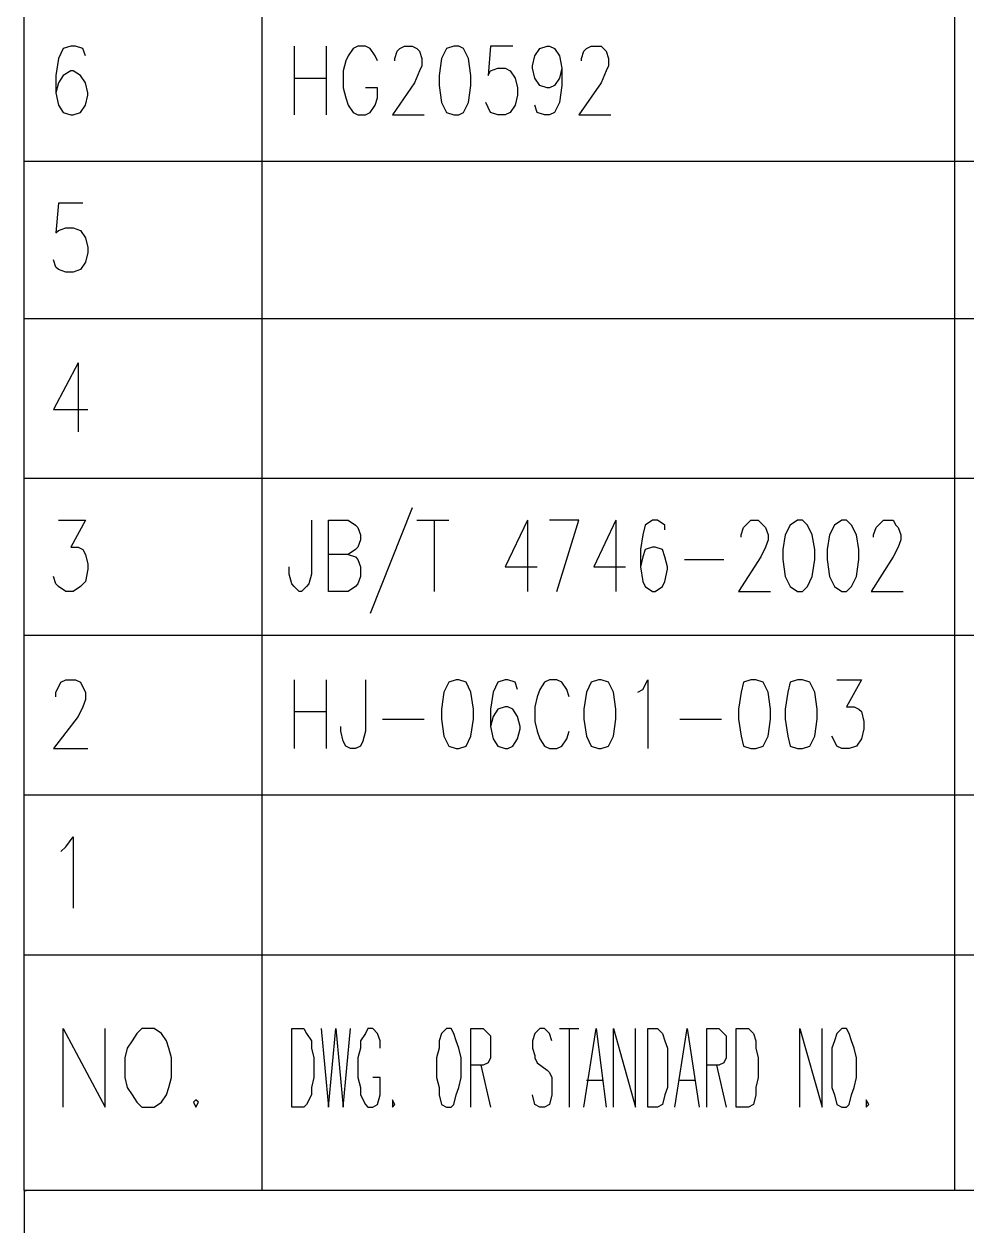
# Model space of a CAD drawing. Extents: x 0.28 to 3.47, y 0.29 to 4.81.
# Drawn here: x 2.4527 to 2.7087, y 0.6211 to 0.9473 of the extents above; entities that cross this region are included whole.
import ezdxf

# ---------------------------------------------------------------- set-up
doc = ezdxf.new("R2010")
doc.units = 0
doc.header["$MEASUREMENT"] = 0
doc.linetypes.add('AUSGEZOGEN', pattern=[0])
doc.layers.get('0').update_dxf_attribs({"linetype": 'AUSGEZOGEN'})

msp = doc.modelspace()

# ---------------------------------------------------------------- linework, layer by layer
for points in [[(2.45267, 0.91), (2.45267, 0.95333)], [(2.51733, 0.91), (2.51733, 0.95333)], [(2.70533, 0.91), (2.70533, 0.95333)], [(2.46933, 0.93867), (2.46867, 0.94067), (2.46867, 0.94067), (2.46667, 0.94133), (2.46667, 0.94133), (2.46533, 0.94133), (2.46533, 0.94133), (2.46333, 0.94067), (2.46333, 0.94067), (2.462, 0.938), (2.462, 0.938), (2.46133, 0.93333), (2.46133, 0.93333), (2.46133, 0.92867), (2.46133, 0.92867), (2.462, 0.92533), (2.462, 0.92533), (2.46333, 0.92333), (2.46333, 0.92333), (2.46533, 0.92267), (2.46533, 0.92267), (2.466, 0.92267), (2.466, 0.92267), (2.468, 0.92333), (2.468, 0.92333), (2.46933, 0.92533), (2.46933, 0.92533), (2.47, 0.928), (2.47, 0.928), (2.47, 0.92867), (2.47, 0.92867), (2.46933, 0.93133), (2.46933, 0.93133), (2.468, 0.93333), (2.468, 0.93333), (2.466, 0.93467), (2.466, 0.93467), (2.46533, 0.93467), (2.46533, 0.93467), (2.46333, 0.93333), (2.46333, 0.93333), (2.462, 0.93133), (2.462, 0.93133), (2.46133, 0.92867)], [(2.526, 0.94133), (2.526, 0.92267)], [(2.53467, 0.94133), (2.53467, 0.92267)], [(2.54867, 0.93733), (2.548, 0.93867), (2.548, 0.93867), (2.54667, 0.94067), (2.54667, 0.94067), (2.54533, 0.94133), (2.54533, 0.94133), (2.54333, 0.94133), (2.54333, 0.94133), (2.542, 0.94067), (2.542, 0.94067), (2.54067, 0.93867), (2.54067, 0.93867), (2.54, 0.93733), (2.54, 0.93733), (2.53933, 0.93467), (2.53933, 0.93467), (2.53933, 0.93), (2.53933, 0.93), (2.54, 0.92733), (2.54, 0.92733), (2.54067, 0.92533), (2.54067, 0.92533), (2.542, 0.92333), (2.542, 0.92333), (2.54333, 0.92267), (2.54333, 0.92267), (2.54533, 0.92267), (2.54533, 0.92267), (2.54667, 0.92333), (2.54667, 0.92333), (2.548, 0.92533), (2.548, 0.92533), (2.54867, 0.92733), (2.54867, 0.92733), (2.54867, 0.93), (2.54867, 0.93), (2.54533, 0.93)], [(2.55333, 0.93733), (2.55333, 0.938), (2.55333, 0.938), (2.554, 0.94), (2.554, 0.94), (2.55467, 0.94067), (2.55467, 0.94067), (2.556, 0.94133), (2.556, 0.94133), (2.558, 0.94133), (2.558, 0.94133), (2.55933, 0.94067), (2.55933, 0.94067), (2.56, 0.94), (2.56, 0.94), (2.56067, 0.938), (2.56067, 0.938), (2.56067, 0.936), (2.56067, 0.936), (2.56, 0.93467), (2.56, 0.93467), (2.55867, 0.93133), (2.55867, 0.93133), (2.55267, 0.92267), (2.55267, 0.92267), (2.56133, 0.92267)], [(2.56933, 0.94133), (2.56733, 0.94067), (2.56733, 0.94067), (2.566, 0.938), (2.566, 0.938), (2.56533, 0.93333), (2.56533, 0.93333), (2.56533, 0.93067), (2.56533, 0.93067), (2.566, 0.926), (2.566, 0.926), (2.56733, 0.92333), (2.56733, 0.92333), (2.56933, 0.92267), (2.56933, 0.92267), (2.57067, 0.92267), (2.57067, 0.92267), (2.572, 0.92333), (2.572, 0.92333), (2.57333, 0.926), (2.57333, 0.926), (2.574, 0.93067), (2.574, 0.93067), (2.574, 0.93333), (2.574, 0.93333), (2.57333, 0.938), (2.57333, 0.938), (2.572, 0.94067), (2.572, 0.94067), (2.57067, 0.94133), (2.57067, 0.94133), (2.56933, 0.94133), (2.56933, 0.94133)], [(2.58533, 0.94133), (2.57933, 0.94133), (2.57933, 0.94133), (2.57867, 0.93333), (2.57867, 0.93333), (2.57933, 0.93467), (2.57933, 0.93467), (2.58133, 0.93533), (2.58133, 0.93533), (2.58333, 0.93533), (2.58333, 0.93533), (2.58467, 0.93467), (2.58467, 0.93467), (2.586, 0.93267), (2.586, 0.93267), (2.58667, 0.93), (2.58667, 0.93), (2.58667, 0.928), (2.58667, 0.928), (2.586, 0.92533), (2.586, 0.92533), (2.58467, 0.92333), (2.58467, 0.92333), (2.58333, 0.92267), (2.58333, 0.92267), (2.58133, 0.92267), (2.58133, 0.92267), (2.57933, 0.92333), (2.57933, 0.92333), (2.57867, 0.92467), (2.57867, 0.92467), (2.578, 0.926)], [(2.59867, 0.93533), (2.598, 0.93267), (2.598, 0.93267), (2.59667, 0.93067), (2.59667, 0.93067), (2.59533, 0.93), (2.59533, 0.93), (2.59467, 0.93), (2.59467, 0.93), (2.59267, 0.93067), (2.59267, 0.93067), (2.59133, 0.93267), (2.59133, 0.93267), (2.59067, 0.93533), (2.59067, 0.93533), (2.59067, 0.936), (2.59067, 0.936), (2.59133, 0.93867), (2.59133, 0.93867), (2.59267, 0.94067), (2.59267, 0.94067), (2.59467, 0.94133), (2.59467, 0.94133), (2.59533, 0.94133), (2.59533, 0.94133), (2.59667, 0.94067), (2.59667, 0.94067), (2.598, 0.93867), (2.598, 0.93867), (2.59867, 0.93533), (2.59867, 0.93533), (2.59867, 0.93067), (2.59867, 0.93067), (2.598, 0.926), (2.598, 0.926), (2.59667, 0.92333), (2.59667, 0.92333), (2.59533, 0.92267), (2.59533, 0.92267), (2.594, 0.92267), (2.594, 0.92267), (2.592, 0.92333), (2.592, 0.92333), (2.59133, 0.92533)], [(2.604, 0.93733), (2.604, 0.938), (2.604, 0.938), (2.60467, 0.94), (2.60467, 0.94), (2.60533, 0.94067), (2.60533, 0.94067), (2.60667, 0.94133), (2.60667, 0.94133), (2.60933, 0.94133), (2.60933, 0.94133), (2.61, 0.94067), (2.61, 0.94067), (2.61067, 0.94), (2.61067, 0.94), (2.61133, 0.938), (2.61133, 0.938), (2.61133, 0.936), (2.61133, 0.936), (2.61067, 0.93467), (2.61067, 0.93467), (2.60933, 0.93133), (2.60933, 0.93133), (2.60333, 0.92267), (2.60333, 0.92267), (2.612, 0.92267)], [(2.526, 0.93267), (2.53467, 0.93267)], [(3.42067, 0.91), (2.45267, 0.91)], [(2.45267, 0.86733), (2.45267, 0.91)], [(2.51733, 0.86733), (2.51733, 0.91)], [(2.70533, 0.86733), (2.70533, 0.91)], [(2.46867, 0.89867), (2.462, 0.89867), (2.462, 0.89867), (2.46133, 0.89067), (2.46133, 0.89067), (2.462, 0.89133), (2.462, 0.89133), (2.464, 0.892), (2.464, 0.892), (2.466, 0.892), (2.466, 0.892), (2.468, 0.89133), (2.468, 0.89133), (2.46933, 0.88933), (2.46933, 0.88933), (2.47, 0.88667), (2.47, 0.88667), (2.47, 0.88533), (2.47, 0.88533), (2.46933, 0.88267), (2.46933, 0.88267), (2.468, 0.88067), (2.468, 0.88067), (2.466, 0.88), (2.466, 0.88), (2.464, 0.88), (2.464, 0.88), (2.462, 0.88067), (2.462, 0.88067), (2.46133, 0.88133), (2.46133, 0.88133), (2.46067, 0.88333)], [(3.42067, 0.86733), (2.45267, 0.86733)], [(2.45267, 0.824), (2.45267, 0.86733)], [(2.51733, 0.824), (2.51733, 0.86733)], [(2.70533, 0.824), (2.70533, 0.86733)], [(2.46733, 0.85533), (2.46067, 0.84267), (2.46067, 0.84267), (2.47, 0.84267)], [(2.46733, 0.85533), (2.46733, 0.83667)], [(3.42067, 0.824), (2.45267, 0.824)], [(2.45267, 0.78133), (2.45267, 0.824)], [(2.51733, 0.78133), (2.51733, 0.824)], [(2.70533, 0.78133), (2.70533, 0.824)], [(2.558, 0.816), (2.54667, 0.78733)], [(2.462, 0.81267), (2.46933, 0.81267), (2.46933, 0.81267), (2.46533, 0.80533), (2.46533, 0.80533), (2.46733, 0.80533), (2.46733, 0.80533), (2.46867, 0.80467), (2.46867, 0.80467), (2.46933, 0.80333), (2.46933, 0.80333), (2.47, 0.80067), (2.47, 0.80067), (2.47, 0.79933), (2.47, 0.79933), (2.46933, 0.796), (2.46933, 0.796), (2.468, 0.79467), (2.468, 0.79467), (2.466, 0.79333), (2.466, 0.79333), (2.464, 0.79333), (2.464, 0.79333), (2.462, 0.79467), (2.462, 0.79467), (2.46133, 0.79533), (2.46133, 0.79533), (2.46067, 0.79733)], [(2.53067, 0.81267), (2.53067, 0.798), (2.53067, 0.798), (2.53, 0.79533), (2.53, 0.79533), (2.52933, 0.79467), (2.52933, 0.79467), (2.528, 0.79333), (2.528, 0.79333), (2.52733, 0.79333), (2.52733, 0.79333), (2.526, 0.79467), (2.526, 0.79467), (2.52533, 0.79533), (2.52533, 0.79533), (2.52467, 0.798), (2.52467, 0.798), (2.52467, 0.8)], [(2.53533, 0.79333), (2.53533, 0.81267), (2.53533, 0.81267), (2.54067, 0.81267), (2.54067, 0.81267), (2.54267, 0.81133), (2.54267, 0.81133), (2.54333, 0.81067), (2.54333, 0.81067), (2.544, 0.80867), (2.544, 0.80867), (2.544, 0.80733), (2.544, 0.80733), (2.54333, 0.80533), (2.54333, 0.80533), (2.54267, 0.80467), (2.54267, 0.80467), (2.54067, 0.80333), (2.54067, 0.80333), (2.53533, 0.80333)], [(2.55933, 0.81267), (2.568, 0.81267)], [(2.564, 0.81267), (2.564, 0.79333)], [(2.58933, 0.81267), (2.58333, 0.8), (2.58333, 0.8), (2.592, 0.8)], [(2.58933, 0.81267), (2.58933, 0.79333)], [(2.59733, 0.79333), (2.60333, 0.81267), (2.60333, 0.81267), (2.59533, 0.81267)], [(2.61333, 0.81267), (2.60733, 0.8), (2.60733, 0.8), (2.616, 0.8)], [(2.61333, 0.81267), (2.61333, 0.79333)], [(2.62667, 0.81), (2.62667, 0.81133), (2.62667, 0.81133), (2.62467, 0.81267), (2.62467, 0.81267), (2.62333, 0.81267), (2.62333, 0.81267), (2.62133, 0.81133), (2.62133, 0.81133), (2.62067, 0.80867), (2.62067, 0.80867), (2.62, 0.80467), (2.62, 0.80467), (2.62, 0.8), (2.62, 0.8), (2.62067, 0.796), (2.62067, 0.796), (2.62133, 0.79467), (2.62133, 0.79467), (2.62333, 0.79333), (2.62333, 0.79333), (2.624, 0.79333), (2.624, 0.79333), (2.626, 0.79467), (2.626, 0.79467), (2.62667, 0.796), (2.62667, 0.796), (2.62733, 0.79933), (2.62733, 0.79933), (2.62733, 0.8), (2.62733, 0.8), (2.62667, 0.80267), (2.62667, 0.80267), (2.626, 0.80467), (2.626, 0.80467), (2.624, 0.80533), (2.624, 0.80533), (2.62333, 0.80533), (2.62333, 0.80533), (2.62133, 0.80467), (2.62133, 0.80467), (2.62067, 0.80267), (2.62067, 0.80267), (2.62, 0.8)], [(2.64733, 0.808), (2.64733, 0.80867), (2.64733, 0.80867), (2.648, 0.81067), (2.648, 0.81067), (2.64867, 0.81133), (2.64867, 0.81133), (2.65, 0.81267), (2.65, 0.81267), (2.652, 0.81267), (2.652, 0.81267), (2.65333, 0.81133), (2.65333, 0.81133), (2.654, 0.81067), (2.654, 0.81067), (2.65467, 0.80867), (2.65467, 0.80867), (2.65467, 0.80733), (2.65467, 0.80733), (2.654, 0.80533), (2.654, 0.80533), (2.65267, 0.80267), (2.65267, 0.80267), (2.64667, 0.79333), (2.64667, 0.79333), (2.65533, 0.79333)], [(2.66267, 0.81267), (2.66067, 0.81133), (2.66067, 0.81133), (2.65933, 0.80867), (2.65933, 0.80867), (2.65867, 0.80467), (2.65867, 0.80467), (2.65867, 0.802), (2.65867, 0.802), (2.65933, 0.79733), (2.65933, 0.79733), (2.66067, 0.79467), (2.66067, 0.79467), (2.66267, 0.79333), (2.66267, 0.79333), (2.664, 0.79333), (2.664, 0.79333), (2.66533, 0.79467), (2.66533, 0.79467), (2.66667, 0.79733), (2.66667, 0.79733), (2.66733, 0.802), (2.66733, 0.802), (2.66733, 0.80467), (2.66733, 0.80467), (2.66667, 0.80867), (2.66667, 0.80867), (2.66533, 0.81133), (2.66533, 0.81133), (2.664, 0.81267), (2.664, 0.81267), (2.66267, 0.81267), (2.66267, 0.81267)], [(2.67467, 0.81267), (2.67267, 0.81133), (2.67267, 0.81133), (2.67133, 0.80867), (2.67133, 0.80867), (2.67067, 0.80467), (2.67067, 0.80467), (2.67067, 0.802), (2.67067, 0.802), (2.67133, 0.79733), (2.67133, 0.79733), (2.67267, 0.79467), (2.67267, 0.79467), (2.67467, 0.79333), (2.67467, 0.79333), (2.676, 0.79333), (2.676, 0.79333), (2.67733, 0.79467), (2.67733, 0.79467), (2.67867, 0.79733), (2.67867, 0.79733), (2.67933, 0.802), (2.67933, 0.802), (2.67933, 0.80467), (2.67933, 0.80467), (2.67867, 0.80867), (2.67867, 0.80867), (2.67733, 0.81133), (2.67733, 0.81133), (2.676, 0.81267), (2.676, 0.81267), (2.67467, 0.81267), (2.67467, 0.81267)], [(2.68333, 0.808), (2.68333, 0.80867), (2.68333, 0.80867), (2.684, 0.81067), (2.684, 0.81067), (2.68467, 0.81133), (2.68467, 0.81133), (2.686, 0.81267), (2.686, 0.81267), (2.68867, 0.81267), (2.68867, 0.81267), (2.68933, 0.81133), (2.68933, 0.81133), (2.69, 0.81067), (2.69, 0.81067), (2.69067, 0.80867), (2.69067, 0.80867), (2.69067, 0.80733), (2.69067, 0.80733), (2.69, 0.80533), (2.69, 0.80533), (2.68867, 0.80267), (2.68867, 0.80267), (2.68267, 0.79333), (2.68267, 0.79333), (2.69133, 0.79333)], [(2.54067, 0.80333), (2.54267, 0.80267), (2.54267, 0.80267), (2.54333, 0.802), (2.54333, 0.802), (2.544, 0.8), (2.544, 0.8), (2.544, 0.79733), (2.544, 0.79733), (2.54333, 0.79533), (2.54333, 0.79533), (2.54267, 0.79467), (2.54267, 0.79467), (2.54067, 0.79333), (2.54067, 0.79333), (2.53533, 0.79333)], [(2.632, 0.802), (2.64267, 0.802)], [(3.42067, 0.78133), (2.45267, 0.78133)], [(2.45267, 0.738), (2.45267, 0.78133)], [(2.51733, 0.738), (2.51733, 0.78133)], [(2.70533, 0.738), (2.70533, 0.78133)], [(2.46133, 0.76467), (2.46133, 0.766), (2.46133, 0.766), (2.462, 0.76733), (2.462, 0.76733), (2.46267, 0.76867), (2.46267, 0.76867), (2.464, 0.76933), (2.464, 0.76933), (2.46667, 0.76933), (2.46667, 0.76933), (2.468, 0.76867), (2.468, 0.76867), (2.46867, 0.76733), (2.46867, 0.76733), (2.46933, 0.766), (2.46933, 0.766), (2.46933, 0.764), (2.46933, 0.764), (2.46867, 0.762), (2.46867, 0.762), (2.46733, 0.75933), (2.46733, 0.75933), (2.46067, 0.75067), (2.46067, 0.75067), (2.47, 0.75067)], [(2.526, 0.76933), (2.526, 0.75067)], [(2.53467, 0.76933), (2.53467, 0.75067)], [(2.54533, 0.76933), (2.54533, 0.75533), (2.54533, 0.75533), (2.54467, 0.75267), (2.54467, 0.75267), (2.544, 0.75133), (2.544, 0.75133), (2.54267, 0.75067), (2.54267, 0.75067), (2.54133, 0.75067), (2.54133, 0.75067), (2.54, 0.75133), (2.54, 0.75133), (2.53933, 0.75267), (2.53933, 0.75267), (2.53867, 0.75533), (2.53867, 0.75533), (2.53867, 0.75667)], [(2.57, 0.76933), (2.568, 0.76867), (2.568, 0.76867), (2.56667, 0.766), (2.56667, 0.766), (2.566, 0.76133), (2.566, 0.76133), (2.566, 0.75867), (2.566, 0.75867), (2.56667, 0.754), (2.56667, 0.754), (2.568, 0.75133), (2.568, 0.75133), (2.57, 0.75067), (2.57, 0.75067), (2.57067, 0.75067), (2.57067, 0.75067), (2.57267, 0.75133), (2.57267, 0.75133), (2.574, 0.754), (2.574, 0.754), (2.57467, 0.75867), (2.57467, 0.75867), (2.57467, 0.76133), (2.57467, 0.76133), (2.574, 0.766), (2.574, 0.766), (2.57267, 0.76867), (2.57267, 0.76867), (2.57067, 0.76933), (2.57067, 0.76933), (2.57, 0.76933), (2.57, 0.76933)], [(2.58667, 0.76667), (2.586, 0.76867), (2.586, 0.76867), (2.584, 0.76933), (2.584, 0.76933), (2.58333, 0.76933), (2.58333, 0.76933), (2.58133, 0.76867), (2.58133, 0.76867), (2.58, 0.766), (2.58, 0.766), (2.57933, 0.76133), (2.57933, 0.76133), (2.57933, 0.75667), (2.57933, 0.75667), (2.58, 0.75333), (2.58, 0.75333), (2.58133, 0.75133), (2.58133, 0.75133), (2.58333, 0.75067), (2.58333, 0.75067), (2.584, 0.75067), (2.584, 0.75067), (2.58533, 0.75133), (2.58533, 0.75133), (2.58667, 0.75333), (2.58667, 0.75333), (2.58733, 0.756), (2.58733, 0.756), (2.58733, 0.75667), (2.58733, 0.75667), (2.58667, 0.75933), (2.58667, 0.75933), (2.58533, 0.76133), (2.58533, 0.76133), (2.584, 0.762), (2.584, 0.762), (2.58333, 0.762), (2.58333, 0.762), (2.58133, 0.76133), (2.58133, 0.76133), (2.58, 0.75933), (2.58, 0.75933), (2.57933, 0.75667)], [(2.60067, 0.76467), (2.6, 0.76667), (2.6, 0.76667), (2.59867, 0.76867), (2.59867, 0.76867), (2.59733, 0.76933), (2.59733, 0.76933), (2.59533, 0.76933), (2.59533, 0.76933), (2.594, 0.76867), (2.594, 0.76867), (2.59267, 0.76667), (2.59267, 0.76667), (2.592, 0.76467), (2.592, 0.76467), (2.59133, 0.762), (2.59133, 0.762), (2.59133, 0.758), (2.59133, 0.758), (2.592, 0.75533), (2.592, 0.75533), (2.59267, 0.75333), (2.59267, 0.75333), (2.594, 0.75133), (2.594, 0.75133), (2.59533, 0.75067), (2.59533, 0.75067), (2.59733, 0.75067), (2.59733, 0.75067), (2.59867, 0.75133), (2.59867, 0.75133), (2.6, 0.75333), (2.6, 0.75333), (2.60067, 0.75533)], [(2.60867, 0.76933), (2.60667, 0.76867), (2.60667, 0.76867), (2.60533, 0.766), (2.60533, 0.766), (2.60467, 0.76133), (2.60467, 0.76133), (2.60467, 0.75867), (2.60467, 0.75867), (2.60533, 0.754), (2.60533, 0.754), (2.60667, 0.75133), (2.60667, 0.75133), (2.60867, 0.75067), (2.60867, 0.75067), (2.60933, 0.75067), (2.60933, 0.75067), (2.61133, 0.75133), (2.61133, 0.75133), (2.61267, 0.754), (2.61267, 0.754), (2.61333, 0.75867), (2.61333, 0.75867), (2.61333, 0.76133), (2.61333, 0.76133), (2.61267, 0.766), (2.61267, 0.766), (2.61133, 0.76867), (2.61133, 0.76867), (2.60933, 0.76933), (2.60933, 0.76933), (2.60867, 0.76933), (2.60867, 0.76933)], [(2.61933, 0.766), (2.62067, 0.76667), (2.62067, 0.76667), (2.622, 0.76933), (2.622, 0.76933), (2.622, 0.75067)], [(2.65, 0.76933), (2.648, 0.76867), (2.648, 0.76867), (2.64733, 0.766), (2.64733, 0.766), (2.64667, 0.76133), (2.64667, 0.76133), (2.64667, 0.75867), (2.64667, 0.75867), (2.64733, 0.754), (2.64733, 0.754), (2.648, 0.75133), (2.648, 0.75133), (2.65, 0.75067), (2.65, 0.75067), (2.65133, 0.75067), (2.65133, 0.75067), (2.65333, 0.75133), (2.65333, 0.75133), (2.65467, 0.754), (2.65467, 0.754), (2.65533, 0.75867), (2.65533, 0.75867), (2.65533, 0.76133), (2.65533, 0.76133), (2.65467, 0.766), (2.65467, 0.766), (2.65333, 0.76867), (2.65333, 0.76867), (2.65133, 0.76933), (2.65133, 0.76933), (2.65, 0.76933), (2.65, 0.76933)], [(2.66267, 0.76933), (2.66067, 0.76867), (2.66067, 0.76867), (2.66, 0.766), (2.66, 0.766), (2.65933, 0.76133), (2.65933, 0.76133), (2.65933, 0.75867), (2.65933, 0.75867), (2.66, 0.754), (2.66, 0.754), (2.66067, 0.75133), (2.66067, 0.75133), (2.66267, 0.75067), (2.66267, 0.75067), (2.664, 0.75067), (2.664, 0.75067), (2.666, 0.75133), (2.666, 0.75133), (2.66733, 0.754), (2.66733, 0.754), (2.668, 0.75867), (2.668, 0.75867), (2.668, 0.76133), (2.668, 0.76133), (2.66733, 0.766), (2.66733, 0.766), (2.666, 0.76867), (2.666, 0.76867), (2.664, 0.76933), (2.664, 0.76933), (2.66267, 0.76933), (2.66267, 0.76933)], [(2.67333, 0.76933), (2.68, 0.76933), (2.68, 0.76933), (2.676, 0.762), (2.676, 0.762), (2.678, 0.762), (2.678, 0.762), (2.67933, 0.76133), (2.67933, 0.76133), (2.68, 0.76067), (2.68, 0.76067), (2.68067, 0.758), (2.68067, 0.758), (2.68067, 0.756), (2.68067, 0.756), (2.68, 0.75333), (2.68, 0.75333), (2.67867, 0.75133), (2.67867, 0.75133), (2.67667, 0.75067), (2.67667, 0.75067), (2.67467, 0.75067), (2.67467, 0.75067), (2.67333, 0.75133), (2.67333, 0.75133), (2.67267, 0.75267), (2.67267, 0.75267), (2.672, 0.754)], [(2.526, 0.76067), (2.53467, 0.76067)], [(2.55, 0.75867), (2.56133, 0.75867)], [(2.63067, 0.75867), (2.642, 0.75867)], [(3.42067, 0.738), (2.45267, 0.738)], [(2.45267, 0.69533), (2.45267, 0.738)], [(2.51733, 0.69533), (2.51733, 0.738)], [(2.70533, 0.69533), (2.70533, 0.738)], [(2.46267, 0.72267), (2.464, 0.724), (2.464, 0.724), (2.466, 0.72667), (2.466, 0.72667), (2.466, 0.70733)], [(2.45267, 0.63067), (2.45267, 0.69533)], [(2.51733, 0.63067), (2.51733, 0.69533)], [(2.70533, 0.63067), (2.70533, 0.69533)], [(2.45267, 0.69467), (3.42067, 0.69467)], [(2.46333, 0.65333), (2.46333, 0.67467), (2.46333, 0.67467), (2.47467, 0.65333), (2.47467, 0.65333), (2.47467, 0.67467)], [(2.48467, 0.67467), (2.48333, 0.67333), (2.48333, 0.67333), (2.482, 0.67133), (2.482, 0.67133), (2.48067, 0.66933), (2.48067, 0.66933), (2.48, 0.66667), (2.48, 0.66667), (2.48, 0.66133), (2.48, 0.66133), (2.48067, 0.65867), (2.48067, 0.65867), (2.482, 0.65667), (2.482, 0.65667), (2.48333, 0.65467), (2.48333, 0.65467), (2.48467, 0.65333), (2.48467, 0.65333), (2.488, 0.65333), (2.488, 0.65333), (2.49, 0.65467), (2.49, 0.65467), (2.49133, 0.65667), (2.49133, 0.65667), (2.492, 0.65867), (2.492, 0.65867), (2.49267, 0.66133), (2.49267, 0.66133), (2.49267, 0.66667), (2.49267, 0.66667), (2.492, 0.66933), (2.492, 0.66933), (2.49133, 0.67133), (2.49133, 0.67133), (2.49, 0.67333), (2.49, 0.67333), (2.488, 0.67467), (2.488, 0.67467), (2.48467, 0.67467), (2.48467, 0.67467)], [(2.52533, 0.65333), (2.52533, 0.67467), (2.52533, 0.67467), (2.52867, 0.67467), (2.52867, 0.67467), (2.52933, 0.67333), (2.52933, 0.67333), (2.53067, 0.67133), (2.53067, 0.67133), (2.53067, 0.66933), (2.53067, 0.66933), (2.53133, 0.66667), (2.53133, 0.66667), (2.53133, 0.66133), (2.53133, 0.66133), (2.53067, 0.65867), (2.53067, 0.65867), (2.53067, 0.65667), (2.53067, 0.65667), (2.52933, 0.654), (2.52933, 0.654), (2.52867, 0.65333), (2.52867, 0.65333), (2.52533, 0.65333), (2.52533, 0.65333)], [(2.53333, 0.67467), (2.53533, 0.65333), (2.53533, 0.65333), (2.53733, 0.67467), (2.53733, 0.67467), (2.53933, 0.65333), (2.53933, 0.65333), (2.54133, 0.67467)], [(2.54933, 0.66933), (2.54933, 0.67133), (2.54933, 0.67133), (2.54867, 0.67333), (2.54867, 0.67333), (2.54733, 0.67467), (2.54733, 0.67467), (2.546, 0.67467), (2.546, 0.67467), (2.54533, 0.67333), (2.54533, 0.67333), (2.544, 0.67133), (2.544, 0.67133), (2.544, 0.66933), (2.544, 0.66933), (2.54333, 0.66667), (2.54333, 0.66667), (2.54333, 0.66133), (2.54333, 0.66133), (2.544, 0.65867), (2.544, 0.65867), (2.544, 0.65667), (2.544, 0.65667), (2.54533, 0.654), (2.54533, 0.654), (2.546, 0.65333), (2.546, 0.65333), (2.54733, 0.65333), (2.54733, 0.65333), (2.54867, 0.654), (2.54867, 0.654), (2.54933, 0.65667), (2.54933, 0.65667), (2.54933, 0.66133), (2.54933, 0.66133), (2.54733, 0.66133)], [(2.56733, 0.67467), (2.566, 0.67333), (2.566, 0.67333), (2.56533, 0.67133), (2.56533, 0.67133), (2.56533, 0.66933), (2.56533, 0.66933), (2.56467, 0.66667), (2.56467, 0.66667), (2.56467, 0.66133), (2.56467, 0.66133), (2.56533, 0.65867), (2.56533, 0.65867), (2.56533, 0.65667), (2.56533, 0.65667), (2.566, 0.654), (2.566, 0.654), (2.56733, 0.65333), (2.56733, 0.65333), (2.56867, 0.65333), (2.56867, 0.65333), (2.56933, 0.654), (2.56933, 0.654), (2.57, 0.65667), (2.57, 0.65667), (2.57067, 0.65867), (2.57067, 0.65867), (2.57133, 0.66133), (2.57133, 0.66133), (2.57133, 0.66667), (2.57133, 0.66667), (2.57067, 0.66933), (2.57067, 0.66933), (2.57, 0.67133), (2.57, 0.67133), (2.56933, 0.67333), (2.56933, 0.67333), (2.56867, 0.67467), (2.56867, 0.67467), (2.56733, 0.67467), (2.56733, 0.67467)], [(2.574, 0.65333), (2.574, 0.67467), (2.574, 0.67467), (2.57733, 0.67467), (2.57733, 0.67467), (2.57867, 0.67333), (2.57867, 0.67333), (2.57933, 0.67267), (2.57933, 0.67267), (2.57933, 0.66667), (2.57933, 0.66667), (2.57867, 0.66533), (2.57867, 0.66533), (2.57733, 0.66467), (2.57733, 0.66467), (2.574, 0.66467)], [(2.596, 0.67133), (2.59533, 0.67333), (2.59533, 0.67333), (2.594, 0.67467), (2.594, 0.67467), (2.59267, 0.67467), (2.59267, 0.67467), (2.59133, 0.67333), (2.59133, 0.67333), (2.59067, 0.67133), (2.59067, 0.67133), (2.59067, 0.66933), (2.59067, 0.66933), (2.59133, 0.66733), (2.59133, 0.66733), (2.59133, 0.66667), (2.59133, 0.66667), (2.592, 0.66533), (2.592, 0.66533), (2.59467, 0.66333), (2.59467, 0.66333), (2.59533, 0.66267), (2.59533, 0.66267), (2.596, 0.66133), (2.596, 0.66133), (2.596, 0.65667), (2.596, 0.65667), (2.59533, 0.654), (2.59533, 0.654), (2.594, 0.65333), (2.594, 0.65333), (2.59267, 0.65333), (2.59267, 0.65333), (2.59133, 0.654), (2.59133, 0.654), (2.59067, 0.65667)], [(2.598, 0.67467), (2.60333, 0.67467)], [(2.60067, 0.67467), (2.60067, 0.65333)], [(2.60467, 0.65333), (2.608, 0.67467), (2.608, 0.67467), (2.61067, 0.65333)], [(2.61267, 0.65333), (2.61267, 0.67467), (2.61267, 0.67467), (2.61867, 0.65333), (2.61867, 0.65333), (2.61867, 0.67467)], [(2.622, 0.65333), (2.622, 0.67467), (2.622, 0.67467), (2.62467, 0.67467), (2.62467, 0.67467), (2.626, 0.67333), (2.626, 0.67333), (2.62667, 0.67133), (2.62667, 0.67133), (2.62733, 0.66933), (2.62733, 0.66933), (2.62733, 0.65867), (2.62733, 0.65867), (2.62667, 0.65667), (2.62667, 0.65667), (2.626, 0.654), (2.626, 0.654), (2.62467, 0.65333), (2.62467, 0.65333), (2.622, 0.65333), (2.622, 0.65333)], [(2.62933, 0.65333), (2.63267, 0.67467), (2.63267, 0.67467), (2.636, 0.65333)], [(2.638, 0.65333), (2.638, 0.67467), (2.638, 0.67467), (2.64133, 0.67467), (2.64133, 0.67467), (2.64267, 0.67333), (2.64267, 0.67333), (2.64333, 0.67267), (2.64333, 0.67267), (2.64333, 0.66667), (2.64333, 0.66667), (2.64267, 0.66533), (2.64267, 0.66533), (2.64133, 0.66467), (2.64133, 0.66467), (2.638, 0.66467)], [(2.646, 0.65333), (2.646, 0.67467), (2.646, 0.67467), (2.64933, 0.67467), (2.64933, 0.67467), (2.65067, 0.67333), (2.65067, 0.67333), (2.65133, 0.67133), (2.65133, 0.67133), (2.65133, 0.66933), (2.65133, 0.66933), (2.652, 0.66667), (2.652, 0.66667), (2.652, 0.66133), (2.652, 0.66133), (2.65133, 0.65867), (2.65133, 0.65867), (2.65133, 0.65667), (2.65133, 0.65667), (2.65067, 0.654), (2.65067, 0.654), (2.64933, 0.65333), (2.64933, 0.65333), (2.646, 0.65333), (2.646, 0.65333)], [(2.66333, 0.65333), (2.66333, 0.67467), (2.66333, 0.67467), (2.66933, 0.65333), (2.66933, 0.65333), (2.66933, 0.67467)], [(2.67467, 0.67467), (2.67333, 0.67333), (2.67333, 0.67333), (2.67267, 0.67133), (2.67267, 0.67133), (2.672, 0.66933), (2.672, 0.66933), (2.672, 0.65867), (2.672, 0.65867), (2.67267, 0.65667), (2.67267, 0.65667), (2.67333, 0.654), (2.67333, 0.654), (2.67467, 0.65333), (2.67467, 0.65333), (2.676, 0.65333), (2.676, 0.65333), (2.67667, 0.654), (2.67667, 0.654), (2.67733, 0.65667), (2.67733, 0.65667), (2.678, 0.65867), (2.678, 0.65867), (2.67867, 0.66133), (2.67867, 0.66133), (2.67867, 0.66667), (2.67867, 0.66667), (2.678, 0.66933), (2.678, 0.66933), (2.67733, 0.67133), (2.67733, 0.67133), (2.67667, 0.67333), (2.67667, 0.67333), (2.676, 0.67467), (2.676, 0.67467), (2.67467, 0.67467), (2.67467, 0.67467)], [(2.57667, 0.66467), (2.57933, 0.65333)], [(2.64067, 0.66467), (2.64333, 0.65333)], [(2.60533, 0.66067), (2.61, 0.66067)], [(2.63067, 0.66067), (2.63467, 0.66067)], [(2.49933, 0.65533), (2.49867, 0.65467), (2.49867, 0.65467), (2.49933, 0.65333), (2.49933, 0.65333), (2.5, 0.65467), (2.5, 0.65467), (2.49933, 0.65533), (2.49933, 0.65533)], [(2.55267, 0.65533), (2.55267, 0.65333), (2.55267, 0.65333), (2.55333, 0.654), (2.55333, 0.654), (2.55267, 0.65533), (2.55267, 0.65533)], [(2.68133, 0.65533), (2.68133, 0.65333), (2.68133, 0.65333), (2.682, 0.654), (2.682, 0.654), (2.68133, 0.65533), (2.68133, 0.65533)], [(2.45267, 0.63067), (2.45333, 0.63067)], [(3.42067, 0.63067), (2.45267, 0.63067), (2.45267, 0.63067), (2.45267, 0.34), (2.45267, 0.34), (3.42067, 0.34), (3.42067, 0.34), (3.42067, 0.63067), (3.42067, 0.63067)]]:
    msp.add_lwpolyline(points)

doc.saveas('drawing.dxf')
